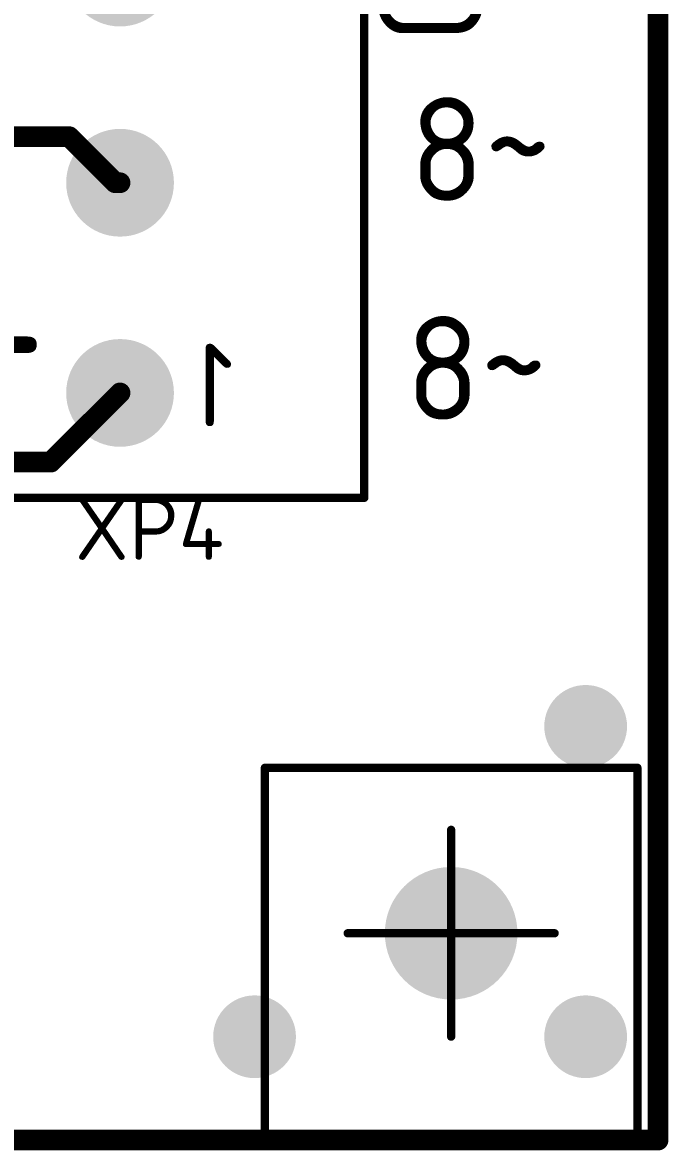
# Model space of a CAD drawing. Header units: inches. Extents: x 0 to 220, y 0 to 115.
# Drawn here: x 204.64 to 220.25, y -0.25 to 27.01 of the extents above; entities that cross this region are included whole.
import ezdxf

# ---------------------------------------------------------------- set-up
doc = ezdxf.new("R2010")
doc.units = ezdxf.units.IN
for name, color, linetype in [('Bottom Layer- Bottom', 5, 'Continuous'), ('Bottom Overlay- Bot Silk', 54, 'Continuous'), ('Bottom Solder- Bot Mask', 6, 'Continuous'), ('Keep-Out Layer- Board', 6, 'Continuous'), ('Mechanical 1- Top Assy', 6, 'Continuous'), ('Mechanical 5- Help', 56, 'Continuous'), ('Multi-Layer', 9, 'Continuous'), ('Top Layer- Top', 1, 'Continuous'), ('Top Overlay- Top Silk', 2, 'Continuous'), ('Top Paste- Top Paste', 8, 'Continuous'), ('Top Solder- Top Mask', 216, 'Continuous')]:
    doc.layers.add(name, color=color, linetype=linetype)
doc.styles.add('GOST type B', font='', dxfattribs={"height": 0.2})
doc.styles.get('GOST type B').set_extended_font_data('GOST type B')

# ---------------------------------------------------------------- blocks, each defined once
blk = doc.blocks.new('DS1074_5MV_72')
at = {"layer": 'Bottom Layer- Bottom'}
h = blk.add_hatch(color=7, dxfattribs=at)
edge = h.paths.add_edge_path()
edge.add_arc((0, 0), 1.2, 0, 360)
h = blk.add_hatch(color=7, dxfattribs=at)
edge = h.paths.add_edge_path()
edge.add_arc((5.08, 0), 1.2, 0, 360)
h = blk.add_hatch(color=7, dxfattribs=at)
edge = h.paths.add_edge_path()
edge.add_arc((10.16, 0), 1.2, 0, 360)
h = blk.add_hatch(color=7, dxfattribs=at)
edge = h.paths.add_edge_path()
edge.add_arc((15.24, 0), 1.2, 0, 360)
h = blk.add_hatch(color=7, dxfattribs=at)
edge = h.paths.add_edge_path()
edge.add_arc((20.32, 0), 1.2, 0, 360)
at = {"layer": 'Bottom Solder- Bot Mask'}
h = blk.add_hatch(color=7, dxfattribs=at)
edge = h.paths.add_edge_path()
edge.add_arc((0, 0), 1.302, 0, 360)
h = blk.add_hatch(color=7, dxfattribs=at)
edge = h.paths.add_edge_path()
edge.add_arc((5.08, 0), 1.302, 0, 360)
h = blk.add_hatch(color=7, dxfattribs=at)
edge = h.paths.add_edge_path()
edge.add_arc((10.16, 0), 1.302, 0, 360)
h = blk.add_hatch(color=7, dxfattribs=at)
edge = h.paths.add_edge_path()
edge.add_arc((15.24, 0), 1.302, 0, 360)
h = blk.add_hatch(color=7, dxfattribs=at)
edge = h.paths.add_edge_path()
edge.add_arc((20.32, 0), 1.302, 0, 360)
at = {"layer": 'Multi-Layer'}
h = blk.add_hatch(color=9, dxfattribs=at)
edge = h.paths.add_edge_path()
edge.add_arc((0, 0), 1.2, 0, 360)
h = blk.add_hatch(color=9, dxfattribs=at)
edge = h.paths.add_edge_path()
edge.add_arc((5.08, 0), 1.2, 0, 360)
h = blk.add_hatch(color=9, dxfattribs=at)
edge = h.paths.add_edge_path()
edge.add_arc((10.16, 0), 1.2, 0, 360)
h = blk.add_hatch(color=9, dxfattribs=at)
edge = h.paths.add_edge_path()
edge.add_arc((15.24, 0), 1.2, 0, 360)
h = blk.add_hatch(color=9, dxfattribs=at)
edge = h.paths.add_edge_path()
edge.add_arc((20.32, 0), 1.2, 0, 360)
at = {"layer": 'Top Layer- Top'}
h = blk.add_hatch(color=7, dxfattribs=at)
edge = h.paths.add_edge_path()
edge.add_arc((0, 0), 1.2, 0, 360)
h = blk.add_hatch(color=7, dxfattribs=at)
edge = h.paths.add_edge_path()
edge.add_arc((5.08, 0), 1.2, 0, 360)
h = blk.add_hatch(color=7, dxfattribs=at)
edge = h.paths.add_edge_path()
edge.add_arc((10.16, 0), 1.2, 0, 360)
h = blk.add_hatch(color=7, dxfattribs=at)
edge = h.paths.add_edge_path()
edge.add_arc((15.24, 0), 1.2, 0, 360)
h = blk.add_hatch(color=7, dxfattribs=at)
edge = h.paths.add_edge_path()
edge.add_arc((20.32, 0), 1.2, 0, 360)
at = {"layer": 'Top Solder- Top Mask'}
h = blk.add_hatch(color=7, dxfattribs=at)
edge = h.paths.add_edge_path()
edge.add_arc((0, 0), 1.302, 0, 360)
h = blk.add_hatch(color=7, dxfattribs=at)
edge = h.paths.add_edge_path()
edge.add_arc((5.08, 0), 1.302, 0, 360)
h = blk.add_hatch(color=7, dxfattribs=at)
edge = h.paths.add_edge_path()
edge.add_arc((10.16, 0), 1.302, 0, 360)
h = blk.add_hatch(color=7, dxfattribs=at)
edge = h.paths.add_edge_path()
edge.add_arc((15.24, 0), 1.302, 0, 360)
h = blk.add_hatch(color=7, dxfattribs=at)
edge = h.paths.add_edge_path()
edge.add_arc((20.32, 0), 1.302, 0, 360)
at = {"layer": 'Mechanical 1- Top Assy'}
for points in [[(-2.537, 4.8, 0.2, 0.2, 0), (22.854, 4.8, 0.2, 0.2, 0)], [(-2.537, 4.8, 0.2, 0.2, 0), (-2.537, -5.9, 0.2, 0.2, 0)], [(22.854, 4.8, 0.2, 0.2, 0), (22.854, -5.9, 0.2, 0.2, 0)], [(-2.537, -5.9, 0.2, 0.2, 0), (22.854, -5.9, 0.2, 0.2, 0)]]:
    blk.add_lwpolyline(points, format="xyseb", dxfattribs=at)
for points in [[(-2.587, 4.8, 0.1, 0.1, 1), (-2.487, 4.8, 0.1, 0.1, 1)], [(-2.587, 4.8, 0.1, 0.1, 1), (-2.487, 4.8, 0.1, 0.1, 1)], [(22.804, 4.8, 0.1, 0.1, 1), (22.904, 4.8, 0.1, 0.1, 1)], [(22.804, 4.8, 0.1, 0.1, 1), (22.904, 4.8, 0.1, 0.1, 1)], [(-2.587, -5.9, 0.1, 0.1, 1), (-2.487, -5.9, 0.1, 0.1, 1)], [(-2.587, -5.9, 0.1, 0.1, 1), (-2.487, -5.9, 0.1, 0.1, 1)], [(22.804, -5.9, 0.1, 0.1, 1), (22.904, -5.9, 0.1, 0.1, 1)], [(22.804, -5.9, 0.1, 0.1, 1), (22.904, -5.9, 0.1, 0.1, 1)]]:
    blk.add_lwpolyline(points, format="xyseb", close=True, dxfattribs=at)
at = {"layer": 'Top Overlay- Top Silk'}
for points in [[(-2.537, 4.8, 0.2, 0.2, 0), (22.854, 4.8, 0.2, 0.2, 0)], [(-2.537, 4.8, 0.2, 0.2, 0), (-2.537, -5.9, 0.2, 0.2, 0)], [(22.854, 4.8, 0.2, 0.2, 0), (22.854, -5.9, 0.2, 0.2, 0)], [(-2.537, -5.9, 0.2, 0.2, 0), (22.854, -5.9, 0.2, 0.2, 0)]]:
    blk.add_lwpolyline(points, format="xyseb", dxfattribs=at)
for points in [[(-2.587, 4.8, 0.1, 0.1, 1), (-2.487, 4.8, 0.1, 0.1, 1)], [(-2.587, 4.8, 0.1, 0.1, 1), (-2.487, 4.8, 0.1, 0.1, 1)], [(22.804, 4.8, 0.1, 0.1, 1), (22.904, 4.8, 0.1, 0.1, 1)], [(22.804, 4.8, 0.1, 0.1, 1), (22.904, 4.8, 0.1, 0.1, 1)], [(-2.587, -5.9, 0.1, 0.1, 1), (-2.487, -5.9, 0.1, 0.1, 1)], [(-2.587, -5.9, 0.1, 0.1, 1), (-2.487, -5.9, 0.1, 0.1, 1)], [(22.804, -5.9, 0.1, 0.1, 1), (22.904, -5.9, 0.1, 0.1, 1)], [(22.804, -5.9, 0.1, 0.1, 1), (22.904, -5.9, 0.1, 0.1, 1)]]:
    blk.add_lwpolyline(points, format="xyseb", close=True, dxfattribs=at)
at = {"layer": 'Top Overlay- Top Silk', "style": 'GOST type B'}
blk.add_text('1', height=4, dxfattribs=at).set_placement((0, 2))

msp = doc.modelspace()

# ---------------------------------------------------------------- hatches: boundary and pattern name
at = {"layer": 'Bottom Layer- Bottom'}
h = msp.add_hatch(color=7, dxfattribs=at)
edge = h.paths.add_edge_path()
edge.add_arc((215, 5), 1.5, 0, 360)
at = {"layer": 'Bottom Solder- Bot Mask'}
h = msp.add_hatch(color=7, dxfattribs=at)
edge = h.paths.add_edge_path()
edge.add_arc((215, 5), 1.602, 0, 360)
at = {"layer": 'Multi-Layer'}
h = msp.add_hatch(color=9, dxfattribs=at)
edge = h.paths.add_edge_path()
edge.add_arc((215, 5), 1.5, 0, 360)
at = {"layer": 'Top Layer- Top'}
h = msp.add_hatch(color=7, dxfattribs=at)
edge = h.paths.add_edge_path()
edge.add_arc((218.25, 10), 0.5, 0, 360)
h = msp.add_hatch(color=7, dxfattribs=at)
edge = h.paths.add_edge_path()
edge.add_arc((215, 5), 1.5, 0, 360)
h = msp.add_hatch(color=7, dxfattribs=at)
edge = h.paths.add_edge_path()
edge.add_arc((210.25, 2.498), 0.5, 0, 360)
h = msp.add_hatch(color=7, dxfattribs=at)
edge = h.paths.add_edge_path()
edge.add_arc((218.25, 2.498), 0.5, 0, 360)
at = {"layer": 'Top Paste- Top Paste'}
h = msp.add_hatch(color=7, dxfattribs=at)
edge = h.paths.add_edge_path()
edge.add_arc((218.25, 10), 0.5, 0, 360)
h = msp.add_hatch(color=7, dxfattribs=at)
edge = h.paths.add_edge_path()
edge.add_arc((210.25, 2.498), 0.5, 0, 360)
h = msp.add_hatch(color=7, dxfattribs=at)
edge = h.paths.add_edge_path()
edge.add_arc((218.25, 2.498), 0.5, 0, 360)
at = {"layer": 'Top Solder- Top Mask'}
h = msp.add_hatch(color=7, dxfattribs=at)
edge = h.paths.add_edge_path()
edge.add_arc((218.25, 10), 1, 0, 360)
h = msp.add_hatch(color=7, dxfattribs=at)
edge = h.paths.add_edge_path()
edge.add_arc((215, 5), 1.602, 0, 360)
h = msp.add_hatch(color=7, dxfattribs=at)
edge = h.paths.add_edge_path()
edge.add_arc((210.25, 2.498), 1, 0, 360)
h = msp.add_hatch(color=7, dxfattribs=at)
edge = h.paths.add_edge_path()
edge.add_arc((218.25, 2.498), 1, 0, 360)

# ---------------------------------------------------------------- linework, layer by layer
at = {"layer": 'Keep-Out Layer- Board'}
for points in [[(220, 0, 0.5, 0.5, 0), (220, 115, 0.5, 0.5, 0)], [(220, 0, 0.127, 0.127, 0), (220, 115, 0.127, 0.127, 0)], [(0, 0, 0.5, 0.5, 0), (220, 0, 0.5, 0.5, 0)], [(0, 0, 0.127, 0.127, 0), (220, 0, 0.127, 0.127, 0)]]:
    msp.add_lwpolyline(points, format="xyseb", dxfattribs=at)
for points in [[(219.875, 0, 0.25, 0.25, 1), (220.125, 0, 0.25, 0.25, 1)], [(219.875, 0, 0.25, 0.25, 1), (220.125, 0, 0.25, 0.25, 1)], [(219.968, 0, 0.0635, 0.0635, 1), (220.032, 0, 0.0635, 0.0635, 1)], [(219.968, 0, 0.0635, 0.0635, 1), (220.032, 0, 0.0635, 0.0635, 1)]]:
    msp.add_lwpolyline(points, format="xyseb", close=True, dxfattribs=at)
at = {"layer": 'Mechanical 5- Help'}
for points in [[(210.5, 9, 0.2, 0.2, 0), (219.5, 9, 0.2, 0.2, 0)], [(210.5, 0, 0.2, 0.2, 0), (210.5, 9, 0.2, 0.2, 0)], [(219.5, 0, 0.2, 0.2, 0), (219.5, 9, 0.2, 0.2, 0)], [(215, 2.5, 0.2, 0.2, 0), (215, 7.5, 0.2, 0.2, 0)], [(212.5, 5, 0.2, 0.2, 0), (217.5, 5, 0.2, 0.2, 0)]]:
    msp.add_lwpolyline(points, format="xyseb", dxfattribs=at)
for points in [[(210.45, 9, 0.1, 0.1, 1), (210.55, 9, 0.1, 0.1, 1)], [(210.45, 9, 0.1, 0.1, 1), (210.55, 9, 0.1, 0.1, 1)], [(219.45, 9, 0.1, 0.1, 1), (219.55, 9, 0.1, 0.1, 1)], [(219.45, 9, 0.1, 0.1, 1), (219.55, 9, 0.1, 0.1, 1)], [(214.95, 7.5, 0.1, 0.1, 1), (215.05, 7.5, 0.1, 0.1, 1)], [(212.45, 5, 0.1, 0.1, 1), (212.55, 5, 0.1, 0.1, 1)], [(217.45, 5, 0.1, 0.1, 1), (217.55, 5, 0.1, 0.1, 1)], [(214.95, 2.5, 0.1, 0.1, 1), (215.05, 2.5, 0.1, 0.1, 1)], [(210.45, 0, 0.1, 0.1, 1), (210.55, 0, 0.1, 0.1, 1)], [(219.45, 0, 0.1, 0.1, 1), (219.55, 0, 0.1, 0.1, 1)]]:
    msp.add_lwpolyline(points, format="xyseb", close=True, dxfattribs=at)
at = {"layer": 'Top Layer- Top'}
for points in [[(197.904, 24.254, 0.5, 0.5, 0), (205.77, 24.254, 0.5, 0.5, 0)], [(205.77, 24.254, 0.5, 0.5, 0), (206.884, 23.14, 0.5, 0.5, 0)], [(206.884, 23.14, 0.5, 0.5, 0), (207, 23.14, 0.5, 0.5, 0)], [(205.327, 16.387, 0.5, 0.5, 0), (207, 18.06, 0.5, 0.5, 0)], [(202.243, 16.387, 0.5, 0.5, 0), (205.327, 16.387, 0.5, 0.5, 0)]]:
    msp.add_lwpolyline(points, format="xyseb", dxfattribs=at)
for points in [[(205.645, 24.254, 0.25, 0.25, 1), (205.895, 24.254, 0.25, 0.25, 1)], [(205.645, 24.254, 0.25, 0.25, 1), (205.895, 24.254, 0.25, 0.25, 1)], [(206.759, 23.14, 0.25, 0.25, 1), (207.009, 23.14, 0.25, 0.25, 1)], [(206.759, 23.14, 0.25, 0.25, 1), (207.009, 23.14, 0.25, 0.25, 1)], [(206.875, 23.14, 0.25, 0.25, 1), (207.125, 23.14, 0.25, 0.25, 1)], [(206.875, 18.06, 0.25, 0.25, 1), (207.125, 18.06, 0.25, 0.25, 1)], [(205.202, 16.387, 0.25, 0.25, 1), (205.452, 16.387, 0.25, 0.25, 1)], [(205.202, 16.387, 0.25, 0.25, 1), (205.452, 16.387, 0.25, 0.25, 1)]]:
    msp.add_lwpolyline(points, format="xyseb", close=True, dxfattribs=at)

# ---------------------------------------------------------------- block references
at = {"rotation": 90}
msp.add_blockref('DS1074_5MV_72', (207, 18.06), dxfattribs=at)

# ---------------------------------------------------------------- texts
at = {"layer": 'Bottom Overlay- Bot Silk', "style": 'GOST type B', "text_generation_flag": 2}
msp.add_text('1', height=2, dxfattribs=at).set_placement((209.75, 17.25))
at = {"layer": 'Top Overlay- Top Silk', "style": 'GOST type B'}
msp.add_text('GND', height=2.5, rotation=90, dxfattribs=at).set_placement((215.75, 26.5))
for s, height, p in [('8~', 2.5, (214, 22.7)), ('8~', 2.5, (213.9, 17.411)), ('XP4', 1.524, (205.906, 14.024))]:
    msp.add_text(s, height=height, dxfattribs=at).set_placement(p)

doc.saveas('drawing.dxf')
